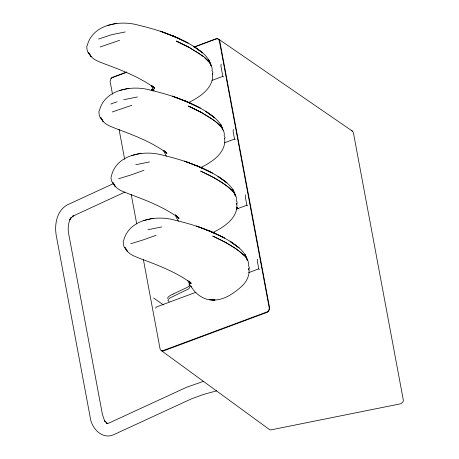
<?xml version="1.0" encoding="UTF-8"?>
<svg xmlns="http://www.w3.org/2000/svg" width="459" height="459" viewBox="0 0 459 459"><rect width="100%" height="100%" fill="white"/><g stroke="black" fill="none" stroke-linecap="round" stroke-linejoin="round"><path stroke-width="0.69" d="M221.152 64.191L220.899 66.09L222.816 76.372L223.539 76.957M245.536 194.777L245.278 196.681L246.873 205.202L247.596 205.781M233.338 129.432L233.08 131.337L234.526 139.083L235.249 139.662M257.568 259.174L257.31 261.079L258.767 268.876L259.484 269.462M236.551 204.341L237.188 202.528L236.15 200.038M248.474 269.938L249.329 267.522L248.285 265.032M212.276 74.352L212.913 72.533L211.874 70.049M224.629 138.738L225.053 137.528L224.009 135.044M189.55 283.679L189.074 284.569L189.928 285.705L189.923 287.219L188.787 288.797L169.905 298.006A26.094 5.347 -10.4 0 0 168.023 300.496L169.142 301.77M153.989 90.498L152.629 90.899L151.791 89.866L152.245 88.868L152.29 89.253M69.751 219.832L71.3 217.239L69.751 219.832L70.376 218.771C68.139 223.246 67.731 228.467 68.598 233.35L102.414 414.408L104.463 420.427L105.421 421.976L104.675 420.828L106.695 422.963M189.355 285.733L187.553 287.242L173.072 294.047M155.463 308.104L156.536 306.933L195.959 292.257M70.577 218.455L73.882 215.546L72.344 216.378L125.02 192.063M111.089 78.621L112.025 77.749L126.776 72.258M188.649 102.535C199.894 97.113 214.313 87.629 212.517 73.291M200.187 167.805C211.639 162.394 226.442 152.864 224.652 138.279M212.924 232.524C224.164 227.102 238.588 217.618 236.787 203.28M113.826 183.422L67.221 204.932C56.709 210.79 54.323 224.56 56.25 235.519L90.176 417.174C91.289 428.04 102.214 440.049 113.74 434.673L191.443 398.842L203.354 394.493L216.682 390.833M204.72 57.863L210.033 63.199L208.593 59.555L211.146 65.97C209.264 56.767 200.956 51.276 193.698 46.365C176.807 35.963 157.758 29.778 138.561 25.211C120.195 19.823 92.5 24.189 87.239 45.625L86.762 46.279C86.946 48.792 86.958 52.355 89.316 53.904C92.339 59.865 99.396 61.713 105.117 64.094C122.312 70.451 139.76 77.204 154.66 88.088L151.55 85.443M222.529 128.572C220.004 120.539 212.328 115.943 205.839 111.359C188.947 100.951 169.899 94.772 150.701 90.205C132.335 84.817 104.641 89.184 99.379 110.619L98.897 111.273C99.081 113.78 99.098 117.349 101.45 118.892C104.48 124.859 111.537 126.707 117.257 129.088C134.453 135.445 151.895 142.198 166.801 153.082L164.207 150.873M235.421 195.964L232.868 189.544L235.421 195.964C233.533 186.756 225.231 181.259 217.973 176.354C201.082 165.957 182.034 159.766 162.836 155.199C144.562 149.812 116.661 154.207 111.514 175.613C110.28 178.023 111.428 182.217 113.591 183.893C116.609 189.854 123.672 191.696 129.386 194.082C146.587 200.44 164.029 207.193 178.935 218.077L175.304 214.99L178.976 218.536L178.184 217.555M247.367 260.356C245.364 251.429 237.154 246.185 230.108 241.354C213.223 230.946 194.174 224.761 174.977 220.194C156.605 214.812 128.91 219.178 123.655 240.608L123.173 241.262C123.362 243.775 123.368 247.344 125.726 248.887C128.75 254.854 135.807 256.69 141.527 259.077C158.722 265.434 176.17 272.187 191.07 283.071L188.999 281.31M126.77 71.994L112.007 77.491L110.986 78.437L110.074 81.214L112.501 94.193M193.87 47.019L216.688 38.522L217.893 38.642L352.552 131.228L353.338 132.404L403.369 400.323L403.065 401.717L400.994 403.725L270.971 429.882L269.553 429.618L160.816 350.246L160.111 349.133L143.397 259.656M194.49 47.053L216.614 38.814L217.727 38.929L219.31 40.553L269.318 308.31L268.504 310.829L267.574 311.701L162.985 350.63L161.866 350.521M212.121 80.354L222.816 76.372M224.503 142.812L234.526 139.083M236.184 209.178L246.873 205.202M248.744 272.612L258.767 268.876M98.582 39.061L111.537 34.741L125.273 31.941M110.722 104.055L117.12 101.749M119.644 40.306L100.062 47.007M131.785 105.3L112.203 112.002M143.919 170.3L130.798 174.999L118.577 178.758M156.054 235.295L142.933 239.994L130.717 243.758M203.446 381.383L186.652 387.241L109.093 423.003L106.643 423.548L107.865 423.514M151.768 89.763L153.828 89.189M107.228 25.595L116.821 23.266M119.363 90.584L128.962 88.26M131.498 155.584L141.097 153.254M143.638 220.578L153.231 218.249M123.678 99.735L137.407 96.935M135.812 164.729L149.542 161.929M147.953 229.729L161.683 226.924M161.878 350.928L163.094 351.055L267.775 312.086L269.45 309.814L269.668 308.35L259.628 254.544L219.637 40.438L218.937 39.325M107.343 423.336L106.247 422.911L107.291 423.416M201.931 112.73L188.425 106.075L201.931 112.73C209.947 118.606 223.154 123.184 224.451 134.539M189.791 47.742L176.285 41.08L189.791 47.742C197.806 53.611 211.02 58.19 212.31 69.544M214.066 177.731L200.56 171.069L201.266 171.373C212.213 176.6 223.269 182.171 232.22 190.514C234.859 192.837 236.328 196.068 236.586 199.533M226.207 242.725L212.701 236.064L213.401 236.368C224.353 241.595 235.41 247.166 244.36 255.508C246.994 257.826 248.462 261.062 248.721 264.527M176.99 41.385L189.085 47.392L198.076 52.848L203.188 56.549M189.131 106.373C200.887 112.237 213.487 117.992 222.173 128.193L220.733 124.55L223.028 130.322M213.36 177.381C220.836 181.89 228.743 186.285 234.308 193.193M225.501 242.375L234.492 247.831L239.036 251.119M351.336 130.431L352.552 131.228M163.324 304.828L153.581 298.006M190.571 286.152L191.541 286.892M239.604 251.532L244.607 256.093M151.487 85.443L154.706 88.547L153.111 86.59M164.087 150.879L166.846 153.536L165.251 151.579M188.821 281.315L191.116 283.53L189.125 281.086M236.746 207.21L238.25 208.69M236.5 207.095L238.009 208.587M166.296 156.158L163.444 150.357M178.436 221.158L176.417 217.681L175.372 214.772M191.116 286.433C195.775 294.816 205.179 300.961 215.001 299.997L209.298 299.589C221.663 301.988 232.931 294.202 241.681 286.347C246.69 281.809 249.977 275.125 248.927 268.274M153.822 90.75L151.309 85.363M190.233 285.733L187.72 280.351M247.338 260.402L245.008 254.538L246.535 258.388M119.07 129.386L124.664 159.319M131.199 194.312L136.719 223.889M167.638 298.465A26.129 5.33 -10.6 0 1 167.793 297.702L168.436 296.864A26.048 5.324 -10.5 0 1 173.112 294.047M153.851 89.293L151.791 89.866L153.84 89.316M165.389 33.123L160.248 31.132L178.373 38.263L165.389 33.123M177.524 98.117L172.389 96.126L190.514 103.258L177.524 98.117M189.665 163.117L184.524 161.12L202.648 168.252L189.665 163.117M201.805 228.112L196.664 226.115L214.783 233.247L201.805 228.112M187.978 42.991L173.003 35.877L187.978 42.991M200.118 107.98L185.143 100.871L200.118 107.98M212.253 172.98L197.278 165.865L212.253 172.98M224.388 237.974L209.413 230.866L224.388 237.974M198.024 49.457L193.698 46.365L202.683 52.888L198.024 49.457M210.165 114.446L205.839 111.359L214.823 117.883L210.165 114.446M222.299 179.446L217.973 176.354L226.958 182.877L222.299 179.446M234.434 244.44L230.108 241.354L239.093 247.871L234.434 244.44M91.083 56.664L88.512 52.429L91.083 56.664M103.223 121.658L100.653 117.418L103.223 121.658M115.352 186.652L112.788 182.418L115.352 186.652M127.493 251.647L124.923 247.412L127.493 251.647"/></g></svg>
